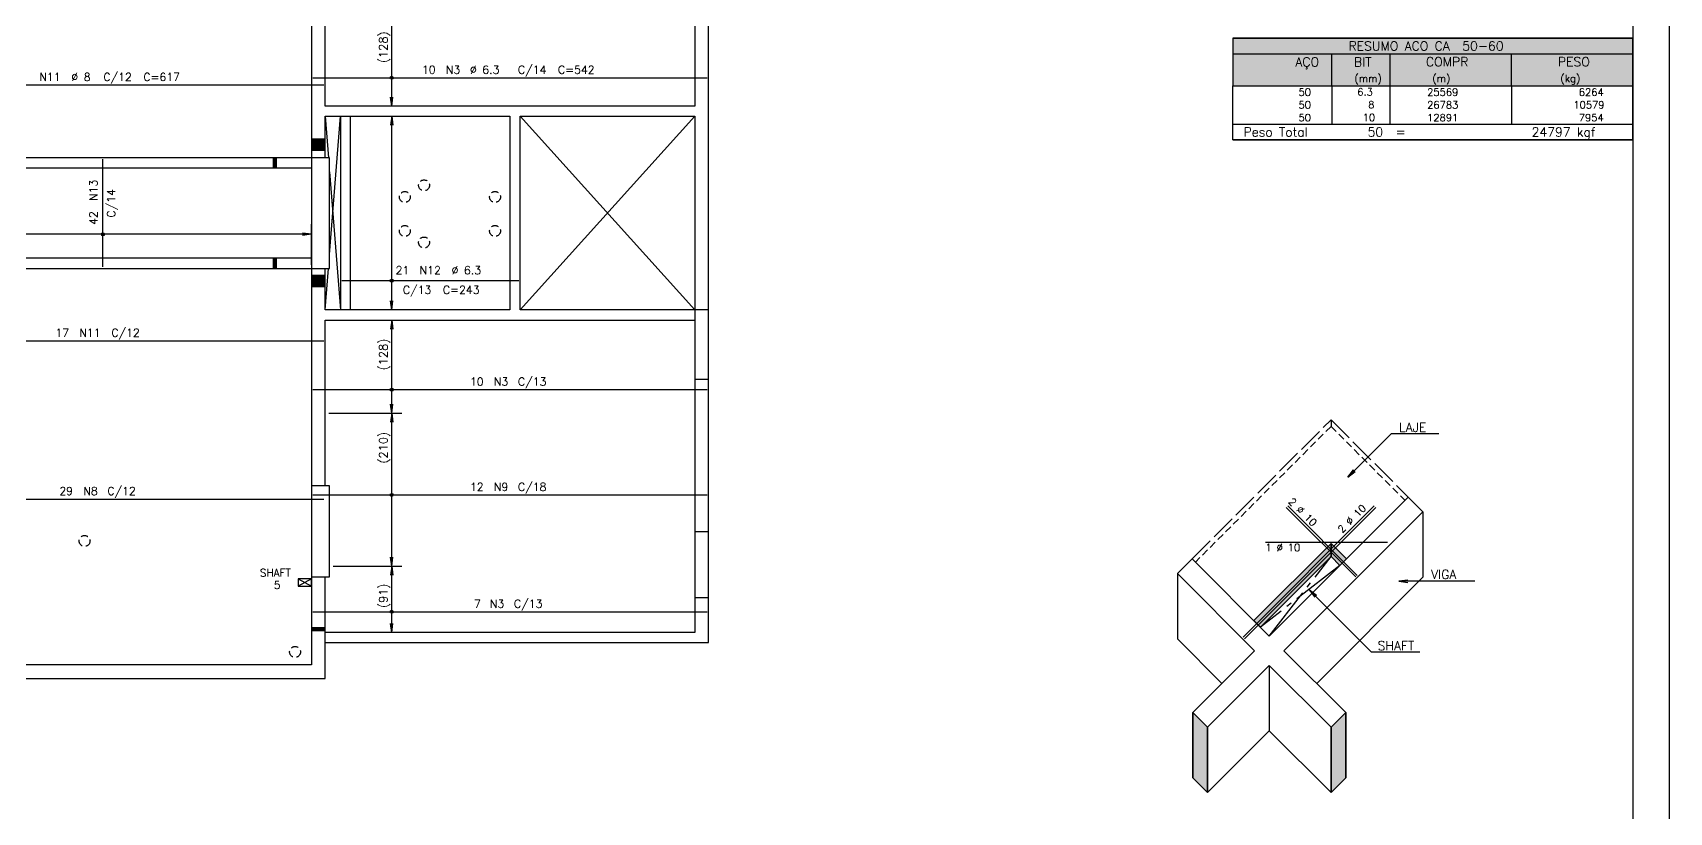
# Model space of a CAD drawing. Extents: x 0 to 119, y 0 to 84.
# Drawn here: x 73.9 to 118.9, y 34.03 to 55.44 of the extents above; entities that cross this region are included whole.
import ezdxf

# ---------------------------------------------------------------- set-up
doc = ezdxf.new("R2010")
doc.units = 0
doc.header["$MEASUREMENT"] = 0
for name, pattern in [('ESTILO_TQS_0001', [0.85, 0.7, -0.15]), ('ESTILO_TQS_0002', [0.3, 0.2, -0.1]), ('ESTILO_TQS_0003', [2.05, 1.5, -0.2, 0.15, -0.2])]:
    doc.linetypes.add(name, pattern=pattern)
for name, color, linetype in [('1', 1, 'CONTINUOUS'), ('15', 15, 'CONTINUOUS'), ('18', 4, 'CONTINUOUS'), ('2', 2, 'CONTINUOUS'), ('25', 1, 'CONTINUOUS'), ('26', 3, 'CONTINUOUS'), ('3', 3, 'CONTINUOUS'), ('51', 7, 'CONTINUOUS'), ('54', 7, 'CONTINUOUS'), ('6', 6, 'CONTINUOUS'), ('63', 7, 'CONTINUOUS'), ('64', 7, 'CONTINUOUS')]:
    doc.layers.add(name, color=color, linetype=linetype)
doc.styles.get("Standard").update_dxf_attribs({"font": 'ROMANS.SHX'})

msp = doc.modelspace()

# ---------------------------------------------------------------- linework, layer by layer
at = {"layer": '1', "linetype": 'Continuous'}
for p, q in [((81.564815, 40.441087), (81.204815, 40.441087)), ((81.204815, 40.441087), (81.204815, 40.241087)), ((81.564815, 40.441087), (81.204815, 40.241087)), ((81.204815, 40.441087), (81.564815, 40.241087)), ((81.204815, 40.241087), (81.564815, 40.241087)), ((81.564815, 40.241087), (81.564815, 40.441087))]:
    msp.add_line(p, q, dxfattribs=at)
msp.add_lwpolyline([(106.9, 53.987513), (117.9, 53.987513), (117.9, 55.300013), (106.9, 55.300013), (106.9, 53.987513)], dxfattribs=at)
for points in [[(106.9, 53.987513), (117.9, 53.987513), (117.9, 55.300013)], [(106.9, 53.987513), (117.9, 55.300013), (106.9, 55.300013)], [(106.9, 53.987513), (106.9, 55.300013), (106.9, 53.987513)]]:
    msp.add_solid(points, dxfattribs=at)
at = {"layer": '15', "linetype": 'Continuous'}
for p, q in [((81.944815, 53.151398), (82.034609, 52.011398)), ((82.064815, 49.354887), (82.363853, 53.151398)), ((87.304815, 53.151398), (92.104815, 47.831398)), ((92.104815, 53.151398), (87.304815, 47.831398)), ((82.064815, 51.62791), (82.363853, 47.831398)), ((81.944815, 47.831398), (82.034609, 48.971398))]:
    msp.add_line(p, q, dxfattribs=at)
at = {"layer": '15', "linetype": 'ESTILO_TQS_0001'}
for p, q in [((105.781913, 40.992398), (109.6003, 44.810785)), ((109.6003, 44.810785), (111.721741, 42.689343))]:
    msp.add_line(p, q, dxfattribs=at)
at = {"layer": '15', "linetype": 'ESTILO_TQS_0002'}
for p, q in [((109.6003, 44.630785), (105.871928, 40.902412)), ((109.6003, 44.810785), (109.6003, 44.630785)), ((109.6003, 44.630785), (111.631738, 42.599347))]:
    msp.add_line(p, q, dxfattribs=at)
for centre in [(84.663647, 51.252259), (84.134878, 50.934694), (86.614428, 50.934499), (84.134878, 49.999784), (86.614428, 49.999979), (84.663647, 49.682219), (75.328877, 41.482204), (81.116915, 38.434422)]:
    msp.add_circle(centre, 0.149912, dxfattribs=at)
at = {"layer": '18', "linetype": 'Continuous'}
for p, q in [((83.772815, 53.431398), (83.772815, 55.9916)), ((83.772815, 53.431398), (83.740183, 53.679259)), ((83.772815, 53.431398), (83.805446, 53.679259)), ((83.772815, 53.151398), (83.740183, 52.903537)), ((83.772815, 47.831398), (83.772815, 53.151398)), ((83.772815, 53.151398), (83.805446, 52.903537)), ((81.564815, 49.071398), (81.564815, 50.186326)), ((81.564815, 49.908326), (69.904814, 49.908326)), ((81.564815, 49.908326), (81.316954, 49.940957)), ((81.564815, 49.908326), (81.316954, 49.875694)), ((83.772815, 47.831398), (83.740183, 48.079259)), ((83.772815, 47.831398), (83.805446, 48.079259)), ((83.772815, 47.551398), (83.740183, 47.303537)), ((83.772815, 44.991299), (83.772815, 47.551398)), ((83.772815, 47.551398), (83.805446, 47.303537)), ((83.772815, 44.991299), (83.740183, 45.239161)), ((83.772815, 44.991299), (83.805446, 45.239161)), ((82.044815, 44.991299), (84.050815, 44.991299)), ((83.772815, 44.9913), (83.740183, 44.743438)), ((83.772815, 40.791399), (83.772815, 44.9913)), ((83.772815, 44.9913), (83.805446, 44.743438)), ((83.772815, 40.791399), (83.740183, 41.03926)), ((83.772815, 40.791399), (83.805446, 41.03926)), ((82.164815, 40.791399), (84.050815, 40.791399)), ((83.772815, 40.791399), (83.740183, 40.543537)), ((83.772815, 38.971399), (83.772815, 40.791399)), ((83.772815, 40.791399), (83.805446, 40.543537)), ((83.772815, 38.971399), (83.740183, 39.21926)), ((83.772815, 38.971399), (83.805446, 39.21926))]:
    msp.add_line(p, q, dxfattribs=at)
at = {"layer": '2', "linetype": 'Continuous'}
for p, q in [((106.9, 55.300013), (106.9, 53.987513)), ((106.9, 55.300013), (117.9, 55.300013)), ((117.9, 55.300013), (117.9, 53.987513)), ((106.9, 54.862513), (117.9, 54.862513)), ((109.62, 53.987513), (109.62, 54.862513)), ((111.23, 53.987513), (111.23, 54.862513)), ((114.565, 53.987513), (114.565, 54.862513)), ((106.9, 53.987513), (117.9, 53.987513)), ((106.9, 53.637513), (106.9, 53.987513)), ((106.9, 53.287512), (106.9, 53.637513)), ((109.62, 53.987513), (109.62, 53.637513)), ((109.62, 53.637513), (109.62, 53.287513)), ((111.23, 53.637513), (111.23, 53.987513)), ((111.23, 53.287512), (111.23, 53.637513)), ((114.565, 53.987513), (114.565, 53.637513)), ((114.565, 53.637513), (114.565, 53.287512)), ((117.9, 53.637513), (117.9, 53.987513)), ((117.9, 53.287512), (117.9, 53.637513)), ((106.9, 52.937512), (106.9, 53.287512)), ((109.62, 53.287512), (109.62, 52.937512)), ((111.23, 52.937512), (111.23, 53.287512)), ((114.565, 53.287512), (114.565, 52.937512)), ((117.9, 52.937512), (117.9, 53.287512)), ((106.9, 52.937512), (117.9, 52.937512)), ((106.9, 52.500012), (106.9, 52.937512)), ((106.9, 52.937512), (117.9, 52.937512)), ((117.9, 52.500012), (117.9, 52.937512)), ((117.9, 52.500012), (106.9, 52.500012)), ((106.9, 52.500012), (117.9, 52.500012))]:
    msp.add_line(p, q, dxfattribs=at)
msp.add_lwpolyline([(0, 0), (0, 84.1), (118.9, 84.1), (118.9, 0), (0, 0)], dxfattribs=at)
at = {"layer": '25', "linetype": 'Continuous'}
for p, q in [((83.772815, 53.431398), (83.772815, 53.431398)), ((83.772815, 53.151398), (83.772815, 53.151398)), ((81.564815, 48.971398), (81.564815, 48.971398)), ((83.772815, 47.831398), (83.772815, 47.831398)), ((83.772815, 47.551398), (83.772815, 47.551398)), ((81.944815, 44.991299), (81.944815, 44.991299)), ((83.772815, 44.9913), (83.772815, 44.9913)), ((82.064815, 40.791399), (82.064815, 40.791399)), ((83.772815, 40.791399), (83.772815, 40.791399)), ((83.772815, 38.971399), (83.772815, 38.971399))]:
    msp.add_line(p, q, dxfattribs=at)
for points in [[(81.564815, 48.971398), (82.064815, 48.971398), (82.064815, 52.011398), (81.564815, 52.011398), (81.564815, 48.971398)], [(92.104815, 45.931398), (92.484815, 45.931398), (92.484815, 47.831398), (92.104815, 47.831398), (92.104815, 45.931398)], [(112.56005, 44.424021), (111.252615, 44.424021), (110.066585, 43.237991), (110.218775, 43.436329), (110.066585, 43.237991), (110.264923, 43.390181)], [(81.564815, 40.501398), (82.064815, 40.501398), (82.064815, 43.001398), (81.564815, 43.001398), (81.564815, 40.501398)], [(92.104815, 39.931634), (92.484815, 39.931634), (92.484815, 41.731634), (92.104815, 41.731634), (92.104815, 39.931634)], [(112.041045, 38.423697), (110.715537, 38.423697), (109.005132, 40.134102), (109.20347, 39.981912), (109.005132, 40.134102), (109.157322, 39.935764)], [(113.553716, 40.373283), (111.467876, 40.373283), (111.715737, 40.405915), (111.467876, 40.373283), (111.715737, 40.340652)]]:
    msp.add_lwpolyline(points, dxfattribs=at)
for centre, radius in [((83.772815, 54.20828), 0.041625), ((83.772815, 54.20828), 0.02075), ((75.835814, 49.908326), 0.041625), ((75.835814, 49.908326), 0.02075), ((83.772815, 48.634716), 0.041625), ((83.772815, 48.634716), 0.02075), ((83.772815, 45.639236), 0.041625), ((83.772815, 45.639236), 0.02075), ((83.772815, 42.748353), 0.041625), ((83.772815, 42.748353), 0.02075), ((83.772815, 39.537298), 0.041625), ((83.772815, 39.537298), 0.02075)]:
    msp.add_circle(centre, radius, dxfattribs=at)
at = {"layer": '26', "linetype": 'Continuous'}
for points in [[(109.600394, 41.416578), (107.479073, 39.295258), (107.659061, 39.115246), (109.600394, 41.056578), (109.600394, 41.416578)], [(109.600394, 41.416578), (109.600394, 41.056578), (109.844682, 40.81229), (110.024686, 40.992286), (109.600394, 41.416578)], [(105.803175, 36.770777), (106.132626, 36.441326), (106.206226, 36.367726), (106.206226, 34.567726), (105.803175, 34.970777), (105.803175, 36.770777)], [(109.60045, 36.367759), (110.003501, 36.77081), (110.003501, 34.97081), (109.60045, 34.567759), (109.60045, 36.367759)]]:
    msp.add_lwpolyline(points, dxfattribs=at)
for points in [[(109.600394, 41.416578), (107.479073, 39.295258), (107.659061, 39.115246)], [(109.600394, 41.416578), (107.659061, 39.115246), (109.600394, 41.056578)], [(109.600394, 41.416578), (109.600394, 41.056578), (109.844682, 40.81229)], [(109.600394, 41.416578), (109.844682, 40.81229), (110.024686, 40.992286)], [(109.600394, 41.416578), (110.024686, 40.992286), (109.600394, 41.416578)], [(109.600394, 41.416578), (109.600394, 41.056578), (109.600394, 41.416578)], [(106.206226, 34.567726), (105.803175, 34.970777), (105.803175, 36.770777)], [(106.206226, 34.567726), (105.803175, 36.770777), (106.132626, 36.441326)], [(109.60045, 36.367759), (110.003501, 36.77081), (110.003501, 34.97081)], [(106.206226, 34.567726), (106.132626, 36.441326), (106.206226, 36.367726)], [(109.60045, 36.367759), (110.003501, 34.97081), (109.60045, 34.567759)], [(109.60045, 36.367759), (109.60045, 34.567759), (109.60045, 36.367759)]]:
    msp.add_solid(points, dxfattribs=at)
at = {"layer": '3', "linetype": 'Continuous'}
msp.add_lwpolyline([(117.9, 1), (2.499999, 1), (2.499999, 83.1), (117.9, 83.1), (117.9, 1)], dxfattribs=at)
at = {"layer": '51', "linetype": 'Continuous'}
for p, q in [((81.564815, 57.681398), (81.564815, 53.431398)), ((81.944815, 53.431398), (81.944815, 57.681398)), ((92.104815, 57.451398), (92.104815, 53.431398)), ((92.484815, 53.431398), (92.484815, 57.451398)), ((81.564815, 53.431398), (81.564815, 53.151398)), ((81.564815, 53.151398), (81.564815, 52.011398)), ((82.363853, 53.431398), (81.944815, 53.431398)), ((81.944815, 53.151398), (82.363853, 53.151398)), ((81.944815, 52.011398), (81.944815, 53.151398)), ((82.643853, 53.431398), (82.363853, 53.431398)), ((82.363853, 53.151398), (82.643853, 53.151398)), ((82.363853, 53.151398), (82.363853, 47.831398)), ((87.024815, 53.431398), (82.643853, 53.431398)), ((82.643853, 53.151398), (87.024815, 53.151398)), ((82.643853, 47.831398), (82.643853, 53.151398)), ((87.304815, 53.431398), (87.024815, 53.431398)), ((87.024815, 53.151398), (87.024815, 47.831398)), ((92.104815, 53.431398), (87.304815, 53.431398)), ((87.304815, 53.151398), (92.104815, 53.151398)), ((87.304815, 47.831398), (87.304815, 53.151398)), ((92.104815, 53.151398), (92.104815, 47.831398)), ((92.484815, 53.151398), (92.484815, 53.431398)), ((92.484815, 47.831398), (92.484815, 53.151398)), ((81.564815, 52.011398), (69.904815, 52.011398)), ((80.601685, 52.011398), (80.521685, 51.731398)), ((80.601685, 51.731398), (80.521685, 52.011398)), ((69.904815, 51.731398), (81.564815, 51.731398)), ((81.564815, 49.251398), (70.124815, 49.251398)), ((80.601685, 49.251398), (80.521685, 48.971398)), ((80.601685, 48.971398), (80.521685, 49.251398)), ((70.124815, 48.971398), (81.564815, 48.971398)), ((81.564815, 48.971398), (81.564815, 47.831398)), ((81.944815, 47.831398), (81.944815, 48.971398)), ((81.564815, 47.831398), (81.564815, 47.551398)), ((82.363853, 47.831398), (81.944815, 47.831398)), ((82.643853, 47.831398), (82.363853, 47.831398)), ((87.024815, 47.831398), (82.643853, 47.831398)), ((92.104815, 47.831398), (87.304815, 47.831398)), ((81.564815, 47.551398), (81.564815, 43.001398)), ((81.944815, 47.551398), (82.363853, 47.551398)), ((81.944815, 43.001398), (81.944815, 47.551398)), ((82.363853, 47.551398), (82.643853, 47.551398)), ((82.643853, 47.551398), (87.024815, 47.551398)), ((87.024815, 47.551398), (87.304815, 47.551398)), ((87.304815, 47.551398), (92.104815, 47.551398)), ((92.104815, 45.931398), (92.104815, 41.731634)), ((92.484815, 41.731634), (92.484815, 45.931398)), ((111.721741, 42.689343), (112.124792, 42.286292)), ((112.124792, 42.286292), (112.124792, 40.486292)), ((107.479073, 39.295258), (109.600394, 41.416578)), ((109.600394, 41.416578), (110.024704, 40.992268)), ((109.600394, 41.416578), (109.600394, 41.056578)), ((105.378717, 40.589202), (105.781916, 40.9924)), ((109.600394, 41.056578), (107.659061, 39.115246)), ((109.600394, 41.056578), (109.844704, 40.812268)), ((81.564815, 40.501398), (81.564815, 38.971398)), ((81.944815, 38.691398), (81.944815, 40.501398)), ((105.378717, 40.589202), (105.378717, 38.789492)), ((109.206406, 37.567906), (112.124792, 40.486292)), ((92.104815, 39.931634), (92.104815, 38.971398)), ((92.484815, 38.971398), (92.484815, 39.931634)), ((81.564815, 38.971398), (81.564815, 38.691398)), ((92.104815, 38.971398), (81.944815, 38.971398)), ((92.484815, 38.691398), (92.484815, 38.971398)), ((105.378717, 38.789492), (106.600304, 37.567906)), ((81.564815, 38.691398), (81.564815, 38.081398)), ((81.944815, 38.691398), (92.104815, 38.691398)), ((81.944815, 38.081398), (81.944815, 38.691398)), ((92.104815, 38.691398), (92.484815, 38.691398)), ((81.564815, 38.081398), (69.904815, 38.081398)), ((81.944815, 37.701398), (81.944815, 38.081398)), ((107.903355, 38.064855), (107.903355, 36.264855)), ((69.904815, 37.701398), (81.564815, 37.701398)), ((81.564815, 37.701398), (81.944815, 37.701398)), ((105.803175, 36.770777), (105.803175, 34.970777)), ((105.803175, 36.770777), (106.206226, 36.367726)), ((109.60045, 36.367759), (110.003501, 36.77081)), ((110.003501, 34.97081), (110.003501, 36.77081)), ((106.206226, 34.567726), (106.206226, 36.367726)), ((109.60045, 36.367759), (109.60045, 34.567759)), ((105.803175, 34.970777), (106.206226, 34.567726)), ((109.60045, 34.567759), (110.003501, 34.97081))]:
    msp.add_line(p, q, dxfattribs=at)
for points in [[(81.754815, 52.368547), (81.944815, 52.218547), (81.944815, 52.518547), (81.754815, 52.368547), (81.944815, 52.518547), (81.564815, 52.518547), (81.754815, 52.368547), (81.564815, 52.518547), (81.564815, 52.218547), (81.754815, 52.368547), (81.564815, 52.218547), (81.944815, 52.218547), (81.754815, 52.368547)], [(80.521685, 52.011398), (80.601685, 52.011398), (80.601685, 51.731398), (80.521685, 51.731398), (80.521685, 52.011398)], [(80.521685, 49.251398), (80.601685, 49.251398), (80.601685, 48.971398), (80.521685, 48.971398), (80.521685, 49.251398)], [(81.754815, 48.621398), (81.944815, 48.471398), (81.944815, 48.771398), (81.754815, 48.621398), (81.944815, 48.771398), (81.564815, 48.771398), (81.754815, 48.621398), (81.564815, 48.771398), (81.564815, 48.471398), (81.754815, 48.621398), (81.564815, 48.471398), (81.944815, 48.471398), (81.754815, 48.621398)], [(105.781913, 40.992398), (107.903355, 38.870957), (111.721741, 42.689343)], [(110.003501, 36.77081), (108.306406, 38.467906), (112.124792, 42.286292)], [(105.803175, 36.770777), (107.500304, 38.467906), (105.378863, 40.589347)], [(81.754815, 39.059825), (81.944815, 39.019825), (81.944815, 39.099825), (81.754815, 39.059825), (81.944815, 39.099825), (81.564815, 39.099825), (81.754815, 39.059825), (81.564815, 39.099825), (81.564815, 39.019825), (81.754815, 39.059825), (81.564815, 39.019825), (81.944815, 39.019825), (81.754815, 39.059825)], [(106.206226, 36.367726), (107.903355, 38.064855), (109.60045, 36.367759)], [(109.60045, 34.567759), (107.903355, 36.264855), (106.206226, 34.567726)]]:
    msp.add_lwpolyline(points, dxfattribs=at)
at = {"layer": '54', "linetype": 'ESTILO_TQS_0003'}
for p, q in [((107.903355, 38.870957), (109.600394, 41.056578)), ((109.844682, 40.81229), (107.659061, 39.115246))]:
    msp.add_line(p, q, dxfattribs=at)
at = {"layer": '6', "linetype": 'Continuous'}
for p, q in [((110.788333, 42.444223), (107.18267, 38.83856)), ((110.83076, 42.401797), (107.225096, 38.796134)), ((108.370028, 42.401797), (110.278653, 40.493172)), ((108.412454, 42.444223), (110.32108, 40.535598)), ((107.800394, 41.446578), (111.149012, 41.446578))]:
    msp.add_line(p, q, dxfattribs=at)
at = {"layer": '63', "linetype": 'ESTILO_TQS_0002'}
for points in [[(81.754815, 52.368547), (81.944815, 52.518547), (81.564815, 52.518547)], [(81.754815, 52.368547), (81.564815, 52.518547), (81.754815, 52.368547)], [(81.754815, 52.368547), (81.754815, 52.368547), (81.564815, 52.518547)], [(81.754815, 52.368547), (81.564815, 52.518547), (81.564815, 52.218547)], [(81.754815, 52.368547), (81.564815, 52.218547), (81.754815, 52.368547)], [(81.754815, 52.368547), (81.754815, 52.368547), (81.564815, 52.218547)], [(81.754815, 52.368547), (81.564815, 52.218547), (81.944815, 52.218547)], [(81.754815, 52.368547), (81.944815, 52.218547), (81.944815, 52.518547)], [(81.754815, 52.368547), (81.944815, 52.518547), (81.754815, 52.368547)], [(81.754815, 52.368547), (81.754815, 52.368547), (81.944815, 52.518547)], [(81.754815, 52.368547), (81.944815, 52.218547), (81.754815, 52.368547)], [(80.521685, 52.011398), (80.601685, 52.011398), (80.601685, 51.731398)], [(80.521685, 52.011398), (80.601685, 51.731398), (80.521685, 51.731398)], [(80.521685, 52.011398), (80.521685, 51.731398), (80.521685, 52.011398)], [(80.521685, 49.251398), (80.601685, 49.251398), (80.601685, 48.971398)], [(80.521685, 49.251398), (80.601685, 48.971398), (80.521685, 48.971398)], [(80.521685, 49.251398), (80.521685, 48.971398), (80.521685, 49.251398)], [(81.754815, 48.621398), (81.944815, 48.771398), (81.564815, 48.771398)], [(81.754815, 48.621398), (81.564815, 48.771398), (81.754815, 48.621398)], [(81.754815, 48.621398), (81.754815, 48.621398), (81.564815, 48.771398)], [(81.754815, 48.621398), (81.564815, 48.771398), (81.564815, 48.471398)], [(81.754815, 48.621398), (81.564815, 48.471398), (81.754815, 48.621398)], [(81.754815, 48.621398), (81.754815, 48.621398), (81.564815, 48.471398)], [(81.754815, 48.621398), (81.564815, 48.471398), (81.944815, 48.471398)], [(81.754815, 48.621398), (81.944815, 48.471398), (81.944815, 48.771398)], [(81.754815, 48.621398), (81.944815, 48.771398), (81.754815, 48.621398)], [(81.754815, 48.621398), (81.754815, 48.621398), (81.944815, 48.771398)], [(81.754815, 48.621398), (81.944815, 48.471398), (81.754815, 48.621398)], [(81.754815, 39.059825), (81.944815, 39.099825), (81.564815, 39.099825)], [(81.754815, 39.059825), (81.564815, 39.099825), (81.754815, 39.059825)], [(81.754815, 39.059825), (81.754815, 39.059825), (81.564815, 39.099825)], [(81.754815, 39.059825), (81.564815, 39.099825), (81.564815, 39.019825)], [(81.754815, 39.059825), (81.564815, 39.019825), (81.754815, 39.059825)], [(81.754815, 39.059825), (81.754815, 39.059825), (81.564815, 39.019825)], [(81.754815, 39.059825), (81.564815, 39.019825), (81.944815, 39.019825)], [(81.754815, 39.059825), (81.944815, 39.019825), (81.944815, 39.099825)], [(81.754815, 39.059825), (81.944815, 39.099825), (81.754815, 39.059825)], [(81.754815, 39.059825), (81.754815, 39.059825), (81.944815, 39.099825)], [(81.754815, 39.059825), (81.944815, 39.019825), (81.754815, 39.059825)]]:
    msp.add_solid(points, dxfattribs=at)
at = {"layer": '64', "linetype": 'Continuous'}
for p, q in [((69.564814, 54.009499), (81.904814, 54.009499)), ((81.604814, 54.20828), (92.444814, 54.20828)), ((75.835814, 49.011398), (75.835814, 51.971398)), ((82.403852, 48.634716), (87.264814, 48.634716)), ((69.564814, 46.981349), (81.904814, 46.981349)), ((81.604814, 45.639236), (92.444814, 45.639236)), ((81.604814, 42.748353), (92.444814, 42.748353)), ((69.564814, 42.63489), (81.904814, 42.63489)), ((81.604814, 39.537298), (92.444814, 39.537298))]:
    msp.add_line(p, q, dxfattribs=at)

# ---------------------------------------------------------------- texts
at = {"layer": '2', "linetype": 'Continuous'}
for s, height, p in [('RESUMO ACO CA  50-60', 0.25, (110.080497, 54.956263)), ('AÇO', 0.25, (108.61958, 54.518763)), ('BIT', 0.25, (110.23, 54.518763)), ('COMPR', 0.25, (112.208841, 54.522364)), ('PESO', 0.25, (115.83784, 54.522364)), ('(mm)', 0.2, (110.243861, 54.091263)), ('(m)', 0.2, (112.386146, 54.091263)), ('(kg)', 0.2, (115.906442, 54.091263)), ('     50 ', 0.2, (107.959661, 53.712513)), ('     50 ', 0.2, (107.959661, 53.362512)), ('    6.3', 0.2, (109.726542, 53.718557)), ('      8', 0.2, (109.726542, 53.368556)), ('  25569', 0.2, (111.967658, 53.712513)), ('  26783', 0.2, (111.967658, 53.362513)), ('   10579', 0.2, (115.815265, 53.362513)), ('    6264', 0.2, (115.815265, 53.712513)), ('     50 ', 0.2, (107.959661, 53.012512)), ('     10', 0.2, (109.726542, 53.018556)), ('  12891', 0.2, (111.967658, 53.012513)), ('    7954', 0.2, (115.815265, 53.012513)), ('Peso Total        50  =', 0.25, (107.192829, 52.593762)), ('   24797 kgf', 0.25, (114.557004, 52.593762))]:
    msp.add_text(s, height=height, dxfattribs=at).set_placement(p)
at = {"layer": '25', "linetype": 'Continuous'}
for s, height, rotation, p in [('(128)', 0.23, 90, (83.657815, 54.6116)), ('(128)', 0.23, 90, (83.657815, 46.171398)), ('(210)', 0.23, 90, (83.657815, 43.6113)), ('2 %%c 10', 0.2, 315, (108.411797, 42.545192)), ('2 %%c 10', 0.2, 45, (109.905158, 41.685047)), ('(91)', 0.23, 90, (83.657815, 39.641399))]:
    msp.add_text(s, height=height, rotation=rotation, dxfattribs=at).set_placement(p)
for s, height, p in [('LAJE', 0.25, (111.469991, 44.478664)), ('1 %%c 10', 0.2, (107.794295, 41.204384)), ('SHAFT ', 0.21, (80.150998, 40.502533)), ('VIGA', 0.25, (112.350097, 40.437604)), ('5', 0.21, (80.5364, 40.168186)), ('SHAFT', 0.25, (110.88131, 38.48218))]:
    msp.add_text(s, height=height, dxfattribs=at).set_placement(p)
at = {"layer": '26', "linetype": 'Continuous'}
for s, p in [('10', (84.604814, 54.31828)), ('N3', (85.264814, 54.31828)), ('%%c 6.3', (85.924814, 54.31828)), ('C/14', (87.244814, 54.31828)), ('C=542', (88.344814, 54.31828)), ('N11', (74.084814, 54.119499)), ('%%c 8', (74.964814, 54.119499)), ('C/12', (75.844814, 54.119499)), ('C=617', (76.944814, 54.119499)), ('21', (83.880211, 48.809653)), ('N12', (84.540211, 48.809653)), ('%%c 6.3', (85.420211, 48.809653)), ('C/13', (84.081188, 48.270189)), ('C=243', (85.181188, 48.270189)), ('17', (74.524814, 47.091349)), ('N11', (75.184814, 47.091349)), ('C/12', (76.064814, 47.091349)), ('10', (85.924814, 45.749236)), ('N3', (86.584814, 45.749236)), ('C/13', (87.244814, 45.749236)), ('29', (74.634814, 42.74489)), ('N8', (75.294814, 42.74489)), ('C/12', (75.954814, 42.74489)), ('12', (85.924814, 42.858353)), ('N9', (86.584814, 42.858353)), ('C/18', (87.244814, 42.858353)), ('7', (86.034814, 39.647298)), ('N3', (86.474814, 39.647298)), ('C/13', (87.134814, 39.647298))]:
    msp.add_text(s, height=0.22, dxfattribs=at).set_placement(p)
for s, p in [('N13', (75.682574, 50.823734)), ('C/14', (76.170815, 50.368795)), ('42', (75.682574, 50.163734))]:
    msp.add_text(s, height=0.22, rotation=90, dxfattribs=at).set_placement(p)

doc.saveas('drawing.dxf')
